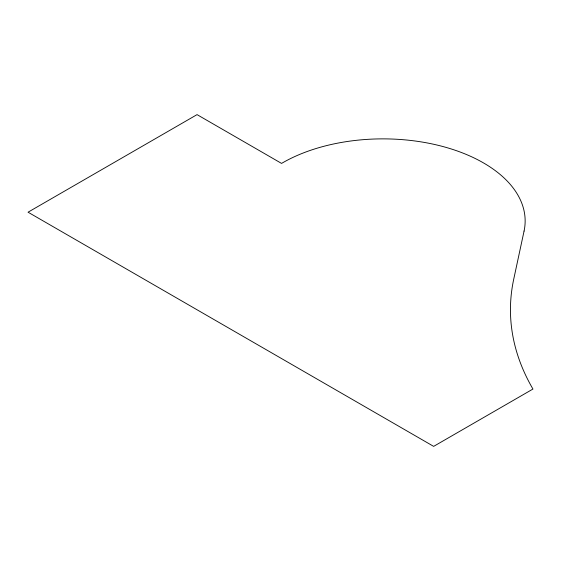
<?xml version="1.0" encoding="UTF-8"?>
<svg xmlns="http://www.w3.org/2000/svg" width="561" height="561" viewBox="0 0 561 561"><rect width="100%" height="100%" fill="white"/><g stroke="black" fill="none" stroke-linecap="round" stroke-linejoin="round"><path stroke-width="0.84" d="M524.065 231.076L513.729 279.182A430.21 248.376 0 0 0 532.95 389.046L433.653 446.374L28.05 212.198L197.051 114.626L281.552 163.412A142.192 82.095 0 0 1 444.824 147.052A142.192 82.095 0 0 1 524.065 231.076"/></g></svg>
